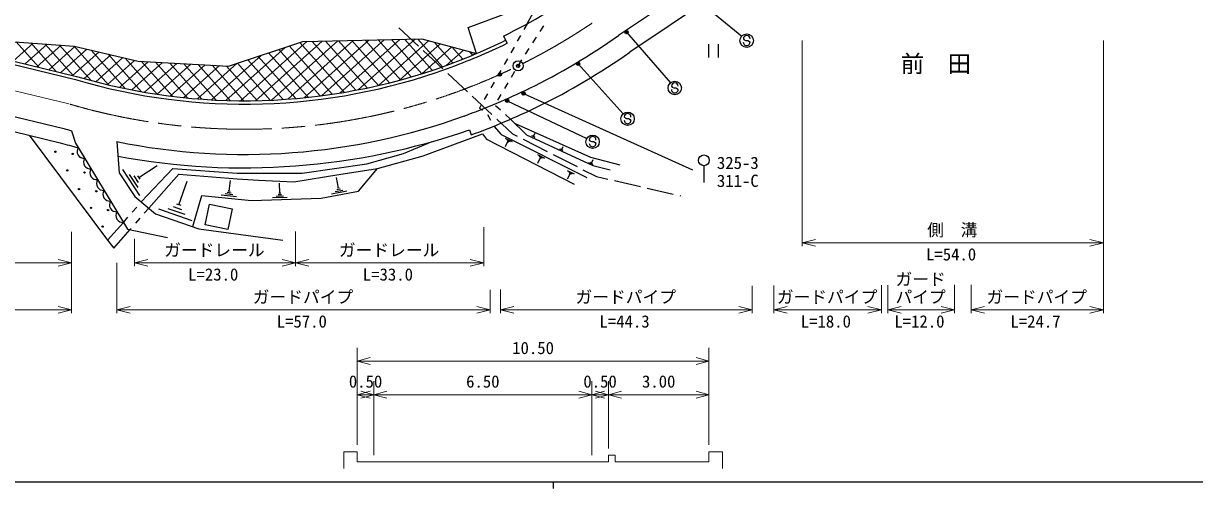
# Model space of a CAD drawing. Units: millimetres, scale not verified, with parts at other scales. Extents: x 40000 to 680000, y 20000 to 380000.
# Drawn here: x 188924 to 363711, y 204000 to 273331 of the extents above; entities that cross this region are included whole.
import ezdxf
from ezdxf.enums import TextEntityAlignment as Align

# ---------------------------------------------------------------- set-up
doc = ezdxf.new("R2010")
doc.units = ezdxf.units.MM
doc.header["$LTSCALE"] = 1000
doc.header["$PDMODE"] = 32
doc.header["$PDSIZE"] = 500
doc.linetypes.add('CHAIN', pattern=[18.5, 12, -1.5, 3.5, -1.5])
doc.layers.add('作業ﾚｲﾔ1', color=7, linetype='Continuous', lineweight=25)
doc.styles.add('ＭＳ ゴシック', font='')
doc.styles.get('ＭＳ ゴシック').set_extended_font_data('MS Gothic')

msp = doc.modelspace()

# ---------------------------------------------------------------- linework, layer by layer
at = {"layer": '作業ﾚｲﾔ1'}
for p, q in [((348705, 319100), (277738, 271521)), ((350376, 316608), (279409, 269030)), ((106303, 286907), (196717, 264952)), ((106421, 287393), (196835, 265438)), ((104533, 279619), (194947, 257664)), ((288044, 278075), (296129, 271440)), ((104014, 277481), (194428, 255526)), ((255300, 272733), (261485, 274998)), ((264119, 273289), (265115, 275112)), ((244937, 272692), (247865, 269967)), ((256541, 268855), (255300, 272733)), ((264119, 273289), (263625, 272420)), ((266037, 272111), (266579, 272952)), ((230613, 270625), (248360, 271016)), ((236125, 262952), (245081, 270944)), ((238953, 263466), (247390, 270994)), ((245824, 270960), (249930, 266358)), ((247796, 271003), (251477, 266878)), ((248360, 271016), (256541, 268855)), ((260577, 271452), (261104, 270374)), ((263131, 271550), (262637, 270681)), ((264955, 270429), (265496, 271270)), ((278951, 272038), (285514, 264491)), ((296368, 271034), (296474, 270898)), ((186244, 270703), (196503, 269939)), ((187407, 267727), (190395, 270394)), ((187860, 270582), (191238, 266797)), ((189178, 267297), (192474, 270239)), ((190013, 270422), (193804, 266174)), ((190949, 266867), (194554, 270084)), ((192167, 270262), (196371, 265551)), ((192720, 266437), (196614, 269913)), ((194320, 270101), (199019, 264836)), ((194491, 266007), (198396, 269492)), ((196474, 269941), (201610, 264186)), ((196503, 269939), (206036, 267690)), ((199015, 269346), (204110, 263637)), ((219127, 261856), (227977, 269754)), ((219538, 266965), (230613, 270625)), ((221332, 261814), (231221, 270639)), ((223604, 261831), (233531, 270689)), ((225943, 261908), (235841, 270740)), ((227065, 269453), (233236, 262537)), ((228365, 262058), (238151, 270791)), ((228618, 269966), (235023, 262788)), ((230170, 270479), (236784, 263067)), ((230852, 262268), (240461, 270842)), ((232022, 270656), (238518, 263377)), ((233432, 262559), (242771, 270893)), ((233994, 270700), (240219, 263724)), ((235966, 270743), (241900, 264093)), ((237937, 270786), (243557, 264489)), ((239909, 270830), (245185, 264917)), ((241881, 270873), (246789, 265373)), ((241912, 264095), (249369, 270749)), ((243852, 270917), (248378, 265845)), ((245045, 264880), (251107, 270290)), ((248378, 265845), (252846, 269831)), ((248597, 269286), (251525, 266561)), ((250238, 270520), (252989, 267437)), ((252011, 267076), (254584, 269372)), ((252868, 269825), (254479, 268020)), ((262143, 269811), (261649, 268942)), ((263873, 268747), (264414, 269588)), ((291158, 270264), (291158, 268264)), ((292658, 268264), (292658, 270264)), ((296474, 270898), (296719, 270786)), ((296719, 270786), (297020, 270784)), ((297020, 270784), (297265, 270645)), ((297265, 270645), (297364, 270526)), ((196262, 265577), (200178, 269072)), ((197999, 265117), (201960, 268651)), ((199720, 264643), (203741, 268231)), ((201492, 264213), (205523, 267811)), ((201561, 268745), (206550, 263155)), ((203282, 263800), (207549, 267608)), ((204108, 268144), (208888, 262787)), ((205127, 263436), (209674, 267494)), ((206036, 267690), (219538, 266965)), ((206549, 267662), (211174, 262479)), ((208660, 267549), (213408, 262229)), ((210772, 267435), (215575, 262053)), ((216981, 261952), (224399, 268572)), ((222408, 267913), (227678, 262007)), ((223960, 268427), (229563, 262148)), ((225513, 268940), (231410, 262331)), ((255498, 269131), (255955, 268618)), ((256022, 268645), (256322, 268913)), ((261155, 268072), (260661, 267203)), ((262790, 267065), (263332, 267906)), ((206988, 263086), (211800, 267380)), ((208903, 262785), (213925, 267266)), ((210856, 262517), (216050, 267152)), ((212842, 262279), (218175, 267038)), ((212883, 267322), (217704, 261920)), ((214903, 262108), (220821, 267389)), ((214995, 267209), (219786, 261840)), ((217106, 267095), (221821, 261812)), ((219218, 266982), (223813, 261833)), ((220855, 267400), (225763, 261901)), ((252257, 265879), (255185, 263154)), ((260167, 266333), (259673, 265464)), ((261770, 265345), (262279, 266206)), ((271701, 267319), (278443, 259876)), ((259179, 264594), (258685, 263725)), ((260752, 263623), (261261, 264484)), ((285641, 263981), (285747, 263845)), ((255918, 262473), (258846, 259748)), ((258191, 262856), (257697, 261986)), ((259734, 261902), (260243, 262763)), ((263575, 262876), (288801, 251522)), ((285747, 263845), (285992, 263733)), ((285992, 263733), (286292, 263731)), ((286292, 263731), (286537, 263591)), ((286537, 263591), (286637, 263473)), ((257203, 261117), (256979, 260721)), ((256979, 260721), (257437, 260426)), ((260147, 260403), (259400, 261068)), ((261128, 261804), (273014, 256201)), ((258167, 259781), (258652, 258906)), ((259578, 259067), (261930, 256878)), ((261640, 259073), (260893, 259738)), ((261640, 259073), (264028, 256731)), ((278601, 259391), (278706, 259255)), ((278706, 259255), (278952, 259143)), ((278952, 259143), (279252, 259140)), ((279252, 259140), (279497, 259001)), ((279497, 259001), (279597, 258883)), ((196095, 257337), (196705, 255487)), ((255485, 257475), (255757, 256723)), ((259136, 258031), (259140, 258026)), ((259140, 258026), (260244, 256769)), ((262290, 258436), (273535, 253389)), ((265120, 256611), (265284, 256964)), ((189786, 256653), (201479, 241014)), ((196705, 255487), (197107, 254824)), ((202867, 255715), (203197, 251079)), ((245649, 253947), (249910, 255719)), ((248606, 253601), (257454, 256864)), ((257454, 256864), (258043, 256060)), ((258043, 256060), (271129, 249360)), ((260244, 256769), (273018, 250372)), ((261188, 255670), (260824, 254943)), ((260825, 256242), (261864, 255722)), ((261032, 256008), (261552, 255748)), ((261110, 255839), (261370, 255709)), ((261123, 255703), (261253, 255638)), ((261930, 256878), (262631, 256521)), ((263522, 256067), (267087, 254253)), ((264028, 256731), (273929, 252136)), ((265302, 256342), (264797, 256576)), ((265199, 256451), (264947, 256568)), ((265159, 256531), (265033, 256589)), ((265151, 256596), (265088, 256625)), ((273375, 255959), (273481, 255823)), ((273481, 255823), (273726, 255711)), ((273726, 255711), (274027, 255709)), ((274027, 255709), (274272, 255569)), ((274272, 255569), (274371, 255451)), ((197107, 254824), (203861, 243677)), ((240158, 252422), (245649, 253947)), ((241766, 251713), (248606, 253601)), ((265642, 253774), (266681, 253253)), ((265850, 253540), (266369, 253279)), ((267979, 253800), (271544, 251986)), ((269490, 254370), (268986, 254604)), ((269387, 254479), (269135, 254596)), ((269347, 254559), (269221, 254617)), ((269339, 254624), (269276, 254653)), ((269308, 254638), (269472, 254991)), ((206167, 250370), (208869, 252147)), ((206516, 246720), (211222, 251710)), ((211222, 251710), (220839, 251020)), ((230518, 250999), (240158, 252422)), ((235988, 250798), (241766, 251713)), ((238910, 248321), (241766, 251713)), ((266005, 253202), (265641, 252474)), ((265928, 253371), (266187, 253241)), ((265940, 253234), (266070, 253169)), ((273968, 252269), (273314, 252572)), ((273835, 252410), (273508, 252561)), ((273535, 253389), (277936, 252243)), ((273783, 252513), (273620, 252589)), ((273773, 252597), (273691, 252635)), ((273732, 252616), (273944, 253074)), ((273929, 252136), (276508, 251495)), ((290486, 252124), (290486, 249605)), ((203197, 251079), (205531, 247531)), ((206278, 247679), (203740, 251539)), ((206029, 248898), (204760, 250828)), ((206098, 249634), (205463, 250599)), ((206325, 250129), (206008, 250612)), ((207623, 245807), (212102, 250867)), ((212102, 250867), (220813, 250187)), ((220813, 250187), (224000, 249949)), ((220839, 251020), (230518, 250999)), ((224000, 249949), (229269, 249739)), ((229269, 249739), (235988, 250798)), ((235927, 248789), (235632, 250371)), ((270455, 250860), (270090, 250133)), ((270091, 251433), (271131, 250912)), ((270299, 251198), (270819, 250938)), ((270377, 251029), (270637, 250899)), ((270390, 250893), (270520, 250828)), ((272435, 251532), (274436, 250514)), ((274436, 250514), (276147, 250124)), ((212136, 246289), (213348, 249797)), ((219792, 248296), (219502, 248326)), ((219647, 248311), (219815, 249931)), ((227186, 248006), (227132, 249528)), ((233376, 247285), (238910, 248321)), ((237184, 248323), (234924, 247900)), ((236577, 248443), (235447, 248232)), ((236252, 248616), (235687, 248511)), ((236069, 248816), (235786, 248763)), ((277122, 249901), (281022, 249012)), ((281997, 248789), (285896, 247900)), ((205531, 247531), (208641, 244969)), ((206491, 246691), (206516, 246720)), ((214195, 243051), (215553, 247684)), ((215553, 247684), (222966, 246914)), ((220732, 247497), (218418, 247737)), ((220177, 247788), (219021, 247908)), ((219912, 248050), (219334, 248110)), ((222966, 246914), (233376, 247285)), ((228296, 247393), (226122, 247315)), ((227745, 247591), (226658, 247552)), ((227465, 247799), (226922, 247779)), ((227322, 248011), (227050, 248002)), ((286871, 247677), (287005, 247647)), ((205176, 245184), (205833, 245938)), ((207623, 245807), (206969, 245051)), ((208641, 244969), (215124, 242730)), ((214123, 243921), (209111, 245651)), ((213043, 244855), (210537, 245720)), ((212589, 245572), (211337, 246005)), ((212449, 246181), (211823, 246398)), ((216056, 243303), (216712, 246417)), ((216712, 246417), (220083, 245706)), ((220083, 245706), (219427, 242592)), ((201479, 241014), (203861, 243677)), ((203861, 243677), (204519, 244431)), ((203861, 243677), (204472, 242669)), ((206315, 244294), (205661, 243538)), ((219427, 242592), (216056, 243303)), ((202433, 239820), (204843, 242591)), ((204472, 242669), (210447, 241416)), ((205007, 242782), (204843, 242591)), ((215124, 242730), (227617, 241006)), ((201479, 241014), (202433, 239820)), ((40000, 205000), (579000, 205000)), ((268000, 205000), (268000, 204000))]:
    msp.add_line(p, q, dxfattribs=at)
at = {"layer": '作業ﾚｲﾔ1', "lineweight": 13}
for p, q in [((305158, 270802), (305158, 240136)), ((350098, 270802), (350098, 230136)), ((257622, 242973), (257622, 237136)), ((196095, 242250), (196095, 230136)), ((205487, 241220), (205487, 237136)), ((229526, 242320), (229526, 237136)), ((305158, 240636), (307158, 241136)), ((305158, 240636), (350098, 240636)), ((305158, 240636), (307158, 240136)), ((350098, 240636), (348098, 241136)), ((350098, 240636), (348098, 240136)), ((196095, 237636), (194095, 238136)), ((205487, 237636), (207487, 238136)), ((229526, 237636), (227526, 238136)), ((229526, 237636), (231526, 238136)), ((257622, 237636), (255622, 238136)), ((163922, 237636), (196095, 237636)), ((196095, 237636), (194095, 237136)), ((202867, 237636), (202867, 230136)), ((205487, 237636), (229526, 237636)), ((205487, 237636), (207487, 237136)), ((229526, 237636), (227526, 237136)), ((229526, 237636), (257622, 237636)), ((229526, 237636), (231526, 237136)), ((257622, 237636), (255622, 237136)), ((300913, 234270), (300913, 230136)), ((316962, 234330), (316962, 230136)), ((317919, 234330), (317919, 230136)), ((327885, 234383), (327885, 230136)), ((330356, 234373), (330356, 230136)), ((258582, 233618), (258582, 230136)), ((260116, 233677), (260116, 230136)), ((297674, 234206), (297674, 230136)), ((196095, 230636), (194095, 231136)), ((202867, 230636), (204867, 231136)), ((258582, 230636), (256582, 231136)), ((260116, 230636), (262116, 231136)), ((297674, 230636), (295674, 231136)), ((300913, 230636), (302913, 231136)), ((316962, 230636), (314962, 231136)), ((317919, 230636), (319919, 231136)), ((327885, 230636), (325885, 231136)), ((330356, 230636), (332356, 231136)), ((350098, 230636), (348098, 231136)), ((67401, 230636), (196095, 230636)), ((196095, 230636), (194095, 230136)), ((202867, 230636), (258582, 230636)), ((202867, 230636), (204867, 230136)), ((258582, 230636), (256582, 230136)), ((260116, 230636), (297674, 230636)), ((260116, 230636), (262116, 230136)), ((297674, 230636), (295674, 230136)), ((300913, 230636), (316962, 230636)), ((300913, 230636), (302913, 230136)), ((316962, 230636), (314962, 230136)), ((317919, 230636), (327885, 230636)), ((317919, 230636), (319919, 230136)), ((327885, 230636), (325885, 230136)), ((330356, 230636), (350098, 230636)), ((330356, 230636), (332356, 230136)), ((350098, 230636), (348098, 230136)), ((238737, 210494), (238737, 224994)), ((291237, 210494), (291237, 224994)), ((240669, 223512), (238737, 222994)), ((238737, 222994), (291237, 222994)), ((238737, 222994), (240669, 222477)), ((291237, 222994), (289305, 223512)), ((289305, 222477), (291237, 222994)), ((240669, 218512), (238737, 217994)), ((241237, 217994), (239305, 218512)), ((241237, 208994), (241237, 219994)), ((243169, 218512), (241237, 217994)), ((273737, 217994), (271805, 218512)), ((273737, 208994), (273737, 219994)), ((275669, 218512), (273737, 217994)), ((276237, 217994), (274305, 218512)), ((276237, 209994), (276237, 219994)), ((278169, 218512), (276237, 217994)), ((291237, 217994), (289305, 218512)), ((238737, 217994), (241237, 217994)), ((238737, 217994), (240669, 217477)), ((239305, 217477), (241237, 217994)), ((241237, 217994), (273737, 217994)), ((241237, 217994), (243169, 217477)), ((271805, 217477), (273737, 217994)), ((273737, 217994), (276237, 217994)), ((273737, 217994), (275669, 217477)), ((274305, 217477), (276237, 217994)), ((276237, 217994), (291237, 217994)), ((276237, 217994), (278169, 217477)), ((289305, 217477), (291237, 217994)), ((236737, 209494), (238737, 209494)), ((236737, 209494), (236737, 206994)), ((238737, 207994), (238737, 209494)), ((277237, 208994), (276237, 208994)), ((276237, 208994), (276237, 207994)), ((277237, 207994), (277237, 208994)), ((291237, 207994), (291237, 209494)), ((291237, 209494), (293237, 209494)), ((293237, 209494), (293237, 206994)), ((238737, 207994), (241237, 207994)), ((241237, 207994), (273737, 207994)), ((273737, 207994), (276237, 207994)), ((277237, 207994), (291237, 207994))]:
    msp.add_line(p, q, dxfattribs=at)
at = {"layer": '作業ﾚｲﾔ1', "linetype": 'CHAIN', "lineweight": 13}
msp.add_line((166074, 268534), (195832, 261308), dxfattribs=at)
at = {"layer": '作業ﾚｲﾔ1'}
for centre, radius in [((278951, 272038), 250), ((278951, 272038), 200), ((278951, 272038), 150), ((278951, 272038), 100), ((278951, 272038), 50), ((278951, 272038), 20), ((296865, 270763), 1000), ((262752, 267005), 750), ((271701, 267319), 250), ((271701, 267319), 200), ((271701, 267319), 150), ((271701, 267319), 100), ((271701, 267319), 50), ((271701, 267319), 20), ((286138, 263710), 1000), ((263575, 262876), 250), ((263575, 262876), 200), ((263575, 262876), 150), ((263575, 262876), 100), ((263575, 262876), 50), ((263575, 262876), 20), ((261128, 261804), 250), ((261128, 261804), 200), ((261128, 261804), 150), ((261128, 261804), 100), ((261128, 261804), 50), ((261128, 261804), 20), ((279098, 259120), 1000), ((273872, 255688), 1000), ((193704, 254215), 100), ((196276, 253887), 100), ((290486, 252924), 800), ((195466, 251424), 100), ((198038, 251096), 100), ((197227, 248634), 100), ((199799, 248306), 100), ((198989, 245843), 100), ((201561, 245515), 100), ((200750, 243052), 100)]:
    msp.add_circle(centre, radius, dxfattribs=at)
for centre, radius, start, end in [((220073, 353878), 91840, 296.16921, 305.10942), ((220258, 353543), 100158, 296.12366, 305.0223), ((296868, 271030), 500, 359.55488, 179.55488), ((218179, 359305), 98248, 290.14943, 295.76369), ((218182, 359299), 98742, 290.14771, 295.76541), ((296864, 270530), 500, 179.55488, 359.55488), ((220279, 353497), 103108, 296.14863, 304.99345), ((221941, 350449), 89140, 253.56238, 289.83893), ((221940, 350455), 88646, 253.54844, 289.83829), ((286141, 263977), 500, 359.55488, 179.55488), ((217478, 360986), 108067, 290.13479, 295.7341), ((286137, 263477), 500, 179.55488, 359.55488), ((218224, 359199), 109133, 290.11562, 295.7975), ((221957, 350366), 96556, 258.59706, 289.84717), ((279097, 258887), 500, 179.55488, 359.55488), ((279101, 259387), 500, 359.55488, 179.55488), ((221957, 350366), 96556, 253.75594, 254.46413), ((221825, 354590), 102782, 259.45858, 289.1165), ((221825, 354590), 102782, 254.54038, 256.0842), ((273871, 255455), 500, 179.55488, 359.55488), ((273875, 255955), 500, 359.55488, 179.55488), ((197950, 254247), 1022, 145.61236, 276.81724), ((198915, 252654), 1022, 145.61236, 276.81724), ((199880, 251062), 1022, 145.61236, 276.81724), ((200845, 249469), 1022, 145.61236, 276.81724), ((201810, 247877), 1022, 145.61236, 276.81724), ((202775, 246285), 1022, 145.61236, 276.81724), ((203740, 244692), 1022, 145.61236, 276.81724)]:
    msp.add_arc(centre, radius, start, end, dxfattribs=at)
at = {"layer": '作業ﾚｲﾔ1', "linetype": 'CHAIN', "lineweight": 13}
for start, end in [(296.5326, 304.58096), (253.66264, 295.60695)]:
    msp.add_arc((221949, 350406), 92847, start, end, dxfattribs=at)
at = {"layer": '作業ﾚｲﾔ1'}
for p in [(278951, 272038), (271701, 267319), (260032, 265740), (260032, 265740), (262752, 267005), (262752, 267005), (263575, 262876), (261128, 261804)]:
    msp.add_point(p, dxfattribs=at)

# ---------------------------------------------------------------- texts
at = {"layer": '作業ﾚｲﾔ1', "style": 'ＭＳ ゴシック'}
for s, height, p in [('前\u3000田', 2566, (325109, 267322)), ('L=54.0', 1833, (327375, 238914)), ('L=23.0', 1833, (217254, 235914)), ('L=33.0', 1833, (243321, 235914)), ('L=57.0', 1833, (230471, 228914)), ('L=44.3', 1833, (278642, 228914)), ('L=18.0', 1833, (308685, 228914)), ('L=12.0', 1833, (322649, 228914)), ('L=24.7', 1833, (339974, 228914))]:
    msp.add_text(s, height=height, dxfattribs=at).set_placement(p, align=Align.MIDDLE_CENTER)
for s, p in [('325-3', (292425, 252551)), ('311-C', (292425, 249874))]:
    msp.add_text(s, height=1833, dxfattribs=at).set_placement(p, align=Align.MIDDLE_LEFT)
for s, p in [('側\u3000溝', (327549, 241084)), ('ガードレール', (217428, 238084)), ('ガードレール', (243495, 238084)), ('ガード', (322823, 233733)), ('ガードパイプ', (230645, 231084)), ('ガードパイプ', (278816, 231084)), ('ガードパイプ', (308859, 231084)), ('パイプ', (322823, 231084)), ('ガードパイプ', (340148, 231084)), ('10.50', (264987, 223494)), ('0.50', (239987, 218494)), ('6.50', (257487, 218494)), ('0.50', (274987, 218494)), ('3.00', (283737, 218494))]:
    msp.add_text(s, height=1833, dxfattribs=at).set_placement(p, align=Align.BOTTOM_CENTER)

doc.saveas('drawing.dxf')
